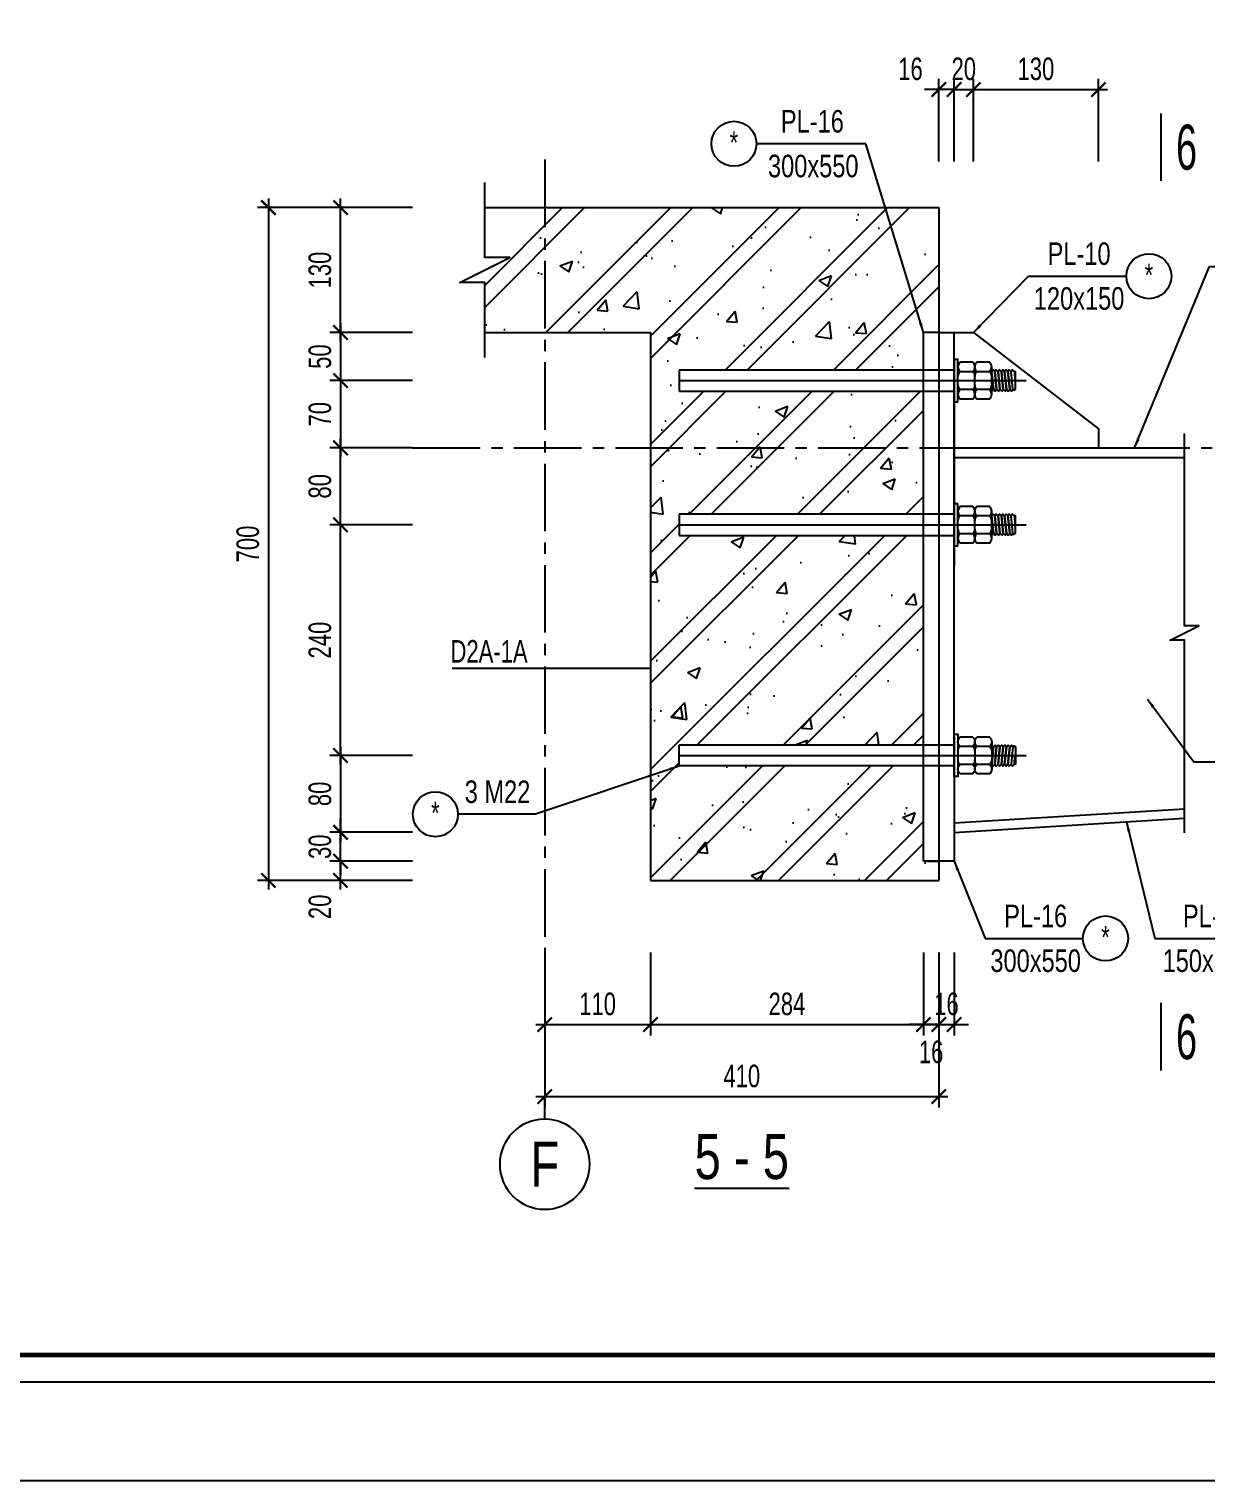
# Model space of a CAD drawing. Header units: millimetres. Extents: x 0 to 63075, y 0 to 44550.
# Drawn here: x 25702 to 35499, y 0 to 12085 of the extents above; entities that cross this region are included whole.
import ezdxf
from ezdxf.enums import TextEntityAlignment as Align

# ---------------------------------------------------------------- set-up
doc = ezdxf.new("R2010")
doc.units = ezdxf.units.MM
doc.header["$LTSCALE"] = 250
doc.header["$MEASUREMENT"] = 0
doc.header["$PDMODE"] = 3
doc.linetypes.add('CENTER2', pattern=[1.125, 0.75, -0.125, 0.125, -0.125])
doc.linetypes.add('HIDDEN', pattern=[0.375, 0.25, -0.125])
doc.layers.get('0').update_dxf_attribs({"linetype": 'CONTINUOUS'})
doc.layers.get('Defpoints').update_dxf_attribs({"linetype": 'CONTINUOUS'})
for name, color, linetype in [('251', 251, 'CONTINUOUS'), ('8', 8, 'CONTINUOUS'), ('AXIS_SUB', 150, 'CENTER2'), ('CDC-KHUNGTEN', 9, 'CONTINUOUS'), ('CDC.01.AXIS', 160, 'CENTER2'), ('CDC.02.DIM', 1, 'CONTINUOUS'), ('CDC.03.BORDER', 3, 'CONTINUOUS'), ('CDC.04.HIDDEN', 8, 'HIDDEN'), ('CDC.06.TEXT', 2, 'CONTINUOUS'), ('CDC.08.TEXTBEAM', 2, 'CONTINUOUS'), ('CDC.10.HATCH', 251, 'CONTINUOUS'), ('CDC.11.NOTE', 8, 'CONTINUOUS'), ('CDC.14.STEELNUM', 9, 'CONTINUOUS'), ('DIM', 8, 'CONTINUOUS'), ('KCS_TEXT', 2, 'CONTINUOUS')]:
    doc.layers.add(name, color=color, linetype=linetype)
doc.styles.add('ARIA', font='arial.ttf', dxfattribs={"width": 0.75})
doc.styles.add('ARIAL', font='arial.ttf', dxfattribs={"width": 0.6})
doc.styles.add('BIGTEXT', font='arial.ttf', dxfattribs={"width": 0.8})
doc.styles.add('KCS_BIGTEXT', font='arial.ttf', dxfattribs={"width": 0.75})
doc.styles.add('KCS_SMTEXT', font='arial.ttf', dxfattribs={"width": 0.7})
doc.dimstyles.new('KCS_DIM50 SC10', dxfattribs={"dimscale": 50, "dimtxt": 2.5, "dimasz": 1.6, "dimexe": 1.2, "dimexo": 0, "dimgap": 1, "dimtad": 1, "dimdec": 0, "dimlfac": 0.1, "dimzin": 0, "dimdsep": 46, "dimtxsty": 'KCS_SMTEXT', "dimblk": 'ARCHTICK', "dimcen": 0, "dimdle": 1, "dimclrd": 1, "dimclre": 1, "dimclrt": 2, "dimadec": 0, "dimazin": 0, "dimtfac": 1, "dimtdec": 0, "dimtix": 1, "dimtmove": 2, "dimatfit": 3, "dimfxl": 1, "dimtolj": 1, "dimtzin": 0, "dimarcsym": 0})
doc.dimstyles.new('KCS_DIM75 SC8', dxfattribs={"dimscale": 75, "dimtxt": 2.5, "dimasz": 1.6, "dimexe": 1.2, "dimexo": 0, "dimgap": 1, "dimtad": 1, "dimdec": 0, "dimlfac": 0.125, "dimzin": 0, "dimdsep": 46, "dimtxsty": 'KCS_SMTEXT', "dimblk": 'ARCHTICK', "dimcen": 0, "dimdle": 1, "dimclrd": 256, "dimclre": 256, "dimclrt": 2, "dimadec": 0, "dimazin": 0, "dimtfac": 1, "dimtdec": 0, "dimtix": 1, "dimtmove": 2, "dimatfit": 3, "dimfxl": 1, "dimtolj": 1, "dimtzin": 0, "dimarcsym": 0})

# ---------------------------------------------------------------- blocks, each defined once
blk = doc.blocks.new('_ArchTick')
at = {"color": 0, "linetype": 'ByBlock', "const_width": 0.15}
blk.add_lwpolyline([(-0.5, -0.5), (0.5, 0.5)], dxfattribs=at)
blk = doc.blocks.new('*D185')
at = {"layer": 'CDC.02.DIM', "lineweight": -2, "transparency": 16777216}
for p, q in [((29995, 4399), (29995, 3709)), ((30875, 4399), (30875, 3709)), ((29920, 3799), (30950, 3799))]:
    blk.add_line(p, q, dxfattribs=at)
at = {"layer": 'Defpoints', "color": 0, "transparency": 16777216}
for p in [(29995, 4399, 0), (30875, 4399, 0), (30875, 3799)]:
    blk.add_point(p, dxfattribs=at)
at = {"layer": 'CDC.02.DIM', "lineweight": -2, "transparency": 16777216, "xscale": 120, "yscale": 120, "zscale": 120, "rotation": 180}
blk.add_blockref('_ArchTick', (29995, 3799), dxfattribs=at)
at = {"layer": 'CDC.02.DIM', "lineweight": -2, "transparency": 16777216, "xscale": 120, "yscale": 120, "zscale": 120}
blk.add_blockref('_ArchTick', (30875, 3799), dxfattribs=at)
at = {"layer": 'CDC.02.DIM', "color": 2, "transparency": 16777216, "insert": (30435, 3970), "char_height": 187.5, "attachment_point": 5, "style": 'KCS_SMTEXT'}
blk.add_mtext('\\A1;110', dxfattribs=at)
blk = doc.blocks.new('_Axis name')
at = {"layer": 'CDC.02.DIM'}
blk.add_line((0, 2.5), (0, 0), dxfattribs=at)
blk.add_circle((0, 7.5), 5, dxfattribs=at)
at = {"layer": 'CDC.02.DIM', "style": 'BIGTEXT', "width": 0.75}
blk.add_attdef('.', text='', height=5, dxfattribs=at).set_placement((0, 7.5), align=Align.MIDDLE)
blk = doc.blocks.new('ECUM20')
at = {"layer": '251'}
h = blk.add_hatch(color=256, dxfattribs=at)
h.paths.add_polyline_path([(2.58, 0.09, 0.192582), (1.69, -0.26, 0.192582), (0.8, 0.09)])
h.paths.add_polyline_path([(-1.69, -0.26, 0.192582), (-2.58, 0.09), (-0.8, 0.09, 0.192582)])
h = blk.add_hatch(color=256, dxfattribs=at)
h.paths.add_polyline_path([(2.58, -3.11, -0.192582), (1.69, -2.75, -0.192582), (0.8, -3.11)])
h.paths.add_polyline_path([(-1.69, -2.75, -0.192582), (-2.58, -3.11), (-0.8, -3.11, -0.192582)])
at = {"layer": '8'}
for p, q in [((2.4, 0.09), (-2.4, 0.09)), ((-3.47, -0.26), (-3.47, -2.75)), ((-1.69, -0.26), (-1.69, -2.75)), ((-1.69, -0.26), (-1.69, -2.75)), ((1.69, -0.26), (1.69, -2.75)), ((3.47, -0.26), (3.47, -2.75)), ((2.58, -3.11), (-2.58, -3.11))]:
    blk.add_line(p, q, dxfattribs=at)
for centre, start, end in [((-2.58, -1.2), 46.3972, 133.6028), ((-0.8, -1.2), 90, 133.6028), ((0.8, -1.2), 46.3972, 90), ((2.58, -1.2), 46.3972, 133.6028), ((-2.58, -1.82), 226.3972, 313.6028), ((-0.8, -1.82), 226.3972, 270), ((0.8, -1.82), 270, 313.6028), ((2.58, -1.82), 226.3972, 313.6028)]:
    blk.add_arc(centre, 1.29, start, end, dxfattribs=at)
blk = doc.blocks.new('24a')
at = {"layer": 'AXIS_SUB'}
blk.add_line((235079.72, 17102.07), (235079.72, 17141.43), dxfattribs=at)
at = {"layer": 'CDC.04.HIDDEN', "linetype": 'Continuous'}
blk.add_line((235079.74, 17140.23), (235079.74, 17140.17), dxfattribs=at)
for points in [[(235080.73, 17139.74), (235080.94, 17139.53), (235080.73, 17139.37), (235078.76, 17139.57), (235078.54, 17139.78), (235078.76, 17139.94)], [(235080.73, 17139.37), (235080.94, 17139.16), (235080.73, 17139), (235078.76, 17139.2), (235078.54, 17139.41), (235078.76, 17139.57)], [(235080.73, 17139), (235080.94, 17138.79), (235080.73, 17138.63), (235078.76, 17138.83), (235078.54, 17139.04), (235078.76, 17139.2)], [(235080.73, 17138.63), (235080.94, 17138.42), (235080.73, 17138.26), (235078.76, 17138.46), (235078.54, 17138.67), (235078.76, 17138.83)], [(235080.73, 17138.26), (235080.94, 17138.05), (235080.73, 17137.89), (235078.76, 17138.09), (235078.54, 17138.3), (235078.76, 17138.46)], [(235080.73, 17137.89), (235080.94, 17137.68), (235080.73, 17137.52), (235078.76, 17137.72), (235078.54, 17137.93), (235078.76, 17138.09)], [(235082.12, 17133.27), (235077.32, 17133.27), (235077.32, 17133.7), (235082.12, 17133.7)]]:
    blk.add_lwpolyline(points, close=True, dxfattribs=at)
for points in [[(235078.76, 17139.94), (235078.64, 17140.04), (235078.76, 17140.23), (235080.73, 17140.23), (235080.73, 17140.11), (235080.94, 17139.9), (235080.73, 17139.74)], [(235080.73, 17140.11), (235079.74, 17140.17), (235079.74, 17140.23)], [(235078.57, 17137.54), (235078.54, 17137.56), (235078.76, 17137.72), (235080.59, 17137.54)], [(235078.7, 17135.62), (235078.76, 17135.66), (235079.23, 17135.62)], [(235078.7, 17133.7), (235078.76, 17133.74), (235079.23, 17133.7)]]:
    blk.add_lwpolyline(points, dxfattribs=at)
at = {"layer": 'CDC.04.HIDDEN', "ltscale": 2}
blk.add_lwpolyline([(235078.52, 17102.07), (235078.52, 17133.27), (235080.92, 17133.27), (235080.92, 17102.07), (235078.52, 17102.07)], dxfattribs=at)
at = {"layer": 'CDC.04.HIDDEN', "linetype": 'Continuous', "extrusion": (0, 0, -1), "xscale": 0.5999999999985448, "yscale": 0.5999999999985448, "zscale": -0.6}
for p in [(-235079.72, 17137.48), (-235079.72, 17135.56)]:
    blk.add_blockref('ECUM20', p, dxfattribs=at)
blk = doc.blocks.new('*D186')
at = {"layer": 'CDC.02.DIM', "lineweight": -2, "transparency": 16777216}
for p, q in [((28295, 9484), (28295, 10674)), ((28895, 10599), (28205, 10599)), ((28895, 9559), (28205, 9559))]:
    blk.add_line(p, q, dxfattribs=at)
at = {"layer": 'Defpoints', "color": 0, "transparency": 16777216}
for p in [(28295, 10599), (28895, 10599, 0), (28895, 9559, 0)]:
    blk.add_point(p, dxfattribs=at)
at = {"layer": 'CDC.02.DIM', "lineweight": -2, "transparency": 16777216, "xscale": 120, "yscale": 120, "zscale": 120}
for p, rotation in [((28295, 10599), 90), ((28295, 9559), 270)]:
    blk.add_blockref('_ArchTick', p, dxfattribs=dict(at, rotation=rotation))
at = {"layer": 'CDC.02.DIM', "color": 2, "transparency": 16777216, "insert": (28124, 10079), "char_height": 187.5, "attachment_point": 5, "rotation": 90, "style": 'KCS_SMTEXT'}
blk.add_mtext('\\A1;130', dxfattribs=at)
blk = doc.blocks.new('*D187')
at = {"layer": 'CDC.02.DIM', "lineweight": -2, "transparency": 16777216}
for p, q in [((28295, 6114), (28295, 5324)), ((28895, 6039), (28205, 6039)), ((28895, 5399), (28205, 5399))]:
    blk.add_line(p, q, dxfattribs=at)
at = {"layer": 'Defpoints', "color": 0, "transparency": 16777216}
for p in [(28895, 6039, 0), (28295, 5399), (28895, 5399, 0)]:
    blk.add_point(p, dxfattribs=at)
at = {"layer": 'CDC.02.DIM', "lineweight": -2, "transparency": 16777216, "xscale": 120, "yscale": 120, "zscale": 120}
for p, rotation in [((28295, 6039), 90), ((28295, 5399), 270)]:
    blk.add_blockref('_ArchTick', p, dxfattribs=dict(at, rotation=rotation))
at = {"layer": 'CDC.02.DIM', "color": 2, "transparency": 16777216, "insert": (28124, 5719), "char_height": 187.5, "attachment_point": 5, "rotation": 90, "style": 'KCS_SMTEXT'}
blk.add_mtext('\\A1;80', dxfattribs=at)
blk = doc.blocks.new('*D188')
at = {"layer": 'CDC.02.DIM', "lineweight": -2, "transparency": 16777216}
for p, q in [((28295, 4924), (28295, 5234)), ((28895, 5159), (28205, 5159)), ((28895, 4999), (28205, 4999))]:
    blk.add_line(p, q, dxfattribs=at)
at = {"layer": 'Defpoints', "color": 0, "transparency": 16777216}
for p in [(28295, 5159), (28895, 5159, 0), (28895, 4999, 0)]:
    blk.add_point(p, dxfattribs=at)
at = {"layer": 'CDC.02.DIM', "lineweight": -2, "transparency": 16777216, "xscale": 120, "yscale": 120, "zscale": 120}
for p, rotation in [((28295, 5159), 90), ((28295, 4999), 270)]:
    blk.add_blockref('_ArchTick', p, dxfattribs=dict(at, rotation=rotation))
at = {"layer": 'CDC.02.DIM', "color": 2, "transparency": 16777216, "insert": (28124, 4779), "char_height": 187.5, "attachment_point": 5, "rotation": 90, "style": 'KCS_SMTEXT'}
blk.add_mtext('\\A1;20', dxfattribs=at)
blk = doc.blocks.new('*D189')
at = {"layer": 'CDC.02.DIM', "lineweight": -2, "transparency": 16777216}
for p, q in [((28295, 9234), (28295, 8524)), ((28895, 9159), (28205, 9159)), ((28895, 8599), (28205, 8599))]:
    blk.add_line(p, q, dxfattribs=at)
at = {"layer": 'Defpoints', "color": 0, "transparency": 16777216}
for p in [(28895, 9159, 0), (28295, 8599), (28895, 8599, 0)]:
    blk.add_point(p, dxfattribs=at)
at = {"layer": 'CDC.02.DIM', "lineweight": -2, "transparency": 16777216, "xscale": 120, "yscale": 120, "zscale": 120}
for p, rotation in [((28295, 9159), 90), ((28295, 8599), 270)]:
    blk.add_blockref('_ArchTick', p, dxfattribs=dict(at, rotation=rotation))
at = {"layer": 'CDC.02.DIM', "color": 2, "transparency": 16777216, "insert": (28124, 8879), "char_height": 187.5, "attachment_point": 5, "rotation": 90, "style": 'KCS_SMTEXT'}
blk.add_mtext('\\A1;70', dxfattribs=at)
blk = doc.blocks.new('*D190')
at = {"layer": 'CDC.02.DIM', "lineweight": -2, "transparency": 16777216}
for p, q in [((27695, 10674), (27695, 4924)), ((28895, 10599), (27605, 10599)), ((28895, 4999), (27605, 4999))]:
    blk.add_line(p, q, dxfattribs=at)
at = {"layer": 'Defpoints', "color": 0, "transparency": 16777216}
for p in [(28895, 10599, 0), (27695, 4999), (28895, 4999, 0)]:
    blk.add_point(p, dxfattribs=at)
at = {"layer": 'CDC.02.DIM', "lineweight": -2, "transparency": 16777216, "xscale": 120, "yscale": 120, "zscale": 120}
for p, rotation in [((27695, 10599), 90), ((27695, 4999), 270)]:
    blk.add_blockref('_ArchTick', p, dxfattribs=dict(at, rotation=rotation))
at = {"layer": 'CDC.02.DIM', "color": 2, "transparency": 16777216, "insert": (27524, 7799), "char_height": 187.5, "attachment_point": 5, "rotation": 90, "style": 'KCS_SMTEXT'}
blk.add_mtext('\\A1;700', dxfattribs=at)
blk = doc.blocks.new('*D191')
at = {"layer": 'CDC.02.DIM', "lineweight": -2, "transparency": 16777216}
for p, q in [((30875, 4399), (30875, 3709)), ((33147, 4399), (33147, 3709)), ((30800, 3799), (33222, 3799))]:
    blk.add_line(p, q, dxfattribs=at)
at = {"layer": 'Defpoints', "color": 0, "transparency": 16777216}
for p in [(30875, 4399), (33147, 4399), (33147, 3799)]:
    blk.add_point(p, dxfattribs=at)
at = {"layer": 'CDC.02.DIM', "lineweight": -2, "transparency": 16777216, "xscale": 120, "yscale": 120, "zscale": 120, "rotation": 180}
blk.add_blockref('_ArchTick', (30875, 3799), dxfattribs=at)
at = {"layer": 'CDC.02.DIM', "lineweight": -2, "transparency": 16777216, "xscale": 120, "yscale": 120, "zscale": 120}
blk.add_blockref('_ArchTick', (33147, 3799), dxfattribs=at)
at = {"layer": 'CDC.02.DIM', "color": 2, "transparency": 16777216, "insert": (32011, 3970), "char_height": 187.5, "attachment_point": 5, "style": 'KCS_SMTEXT'}
blk.add_mtext('\\A1;284', dxfattribs=at)
blk = doc.blocks.new('*D192')
at = {"layer": 'CDC.02.DIM', "lineweight": -2, "transparency": 16777216}
for p, q in [((33147, 4399), (33147, 3709)), ((33275, 4399), (33275, 3709)), ((33147, 3799), (33027, 3799)), ((33147, 3799), (33275, 3799)), ((33275, 3799), (33395, 3799))]:
    blk.add_line(p, q, dxfattribs=at)
at = {"layer": 'Defpoints', "color": 0, "transparency": 16777216}
for p in [(33147, 4399), (33275, 4399), (33275, 3799)]:
    blk.add_point(p, dxfattribs=at)
at = {"layer": 'CDC.02.DIM', "lineweight": -2, "transparency": 16777216, "xscale": 120, "yscale": 120, "zscale": 120}
blk.add_blockref('_ArchTick', (33147, 3799), dxfattribs=at)
at = {"layer": 'CDC.02.DIM', "lineweight": -2, "transparency": 16777216, "xscale": 120, "yscale": 120, "zscale": 120, "rotation": 180}
blk.add_blockref('_ArchTick', (33275, 3799), dxfattribs=at)
at = {"layer": 'CDC.02.DIM', "color": 2, "transparency": 16777216, "insert": (33211, 3570), "char_height": 187.5, "attachment_point": 5, "style": 'KCS_SMTEXT'}
blk.add_mtext('\\A1;16', dxfattribs=at)
blk = doc.blocks.new('*D193')
at = {"layer": 'CDC.02.DIM', "lineweight": -2, "transparency": 16777216}
for p, q in [((33275, 4399), (33275, 3709)), ((33403, 4399), (33403, 3709)), ((33275, 3799), (33155, 3799)), ((33275, 3799), (33403, 3799)), ((33403, 3799), (33523, 3799))]:
    blk.add_line(p, q, dxfattribs=at)
at = {"layer": 'Defpoints', "color": 0, "transparency": 16777216}
for p in [(33275, 4399), (33403, 4399), (33403, 3799)]:
    blk.add_point(p, dxfattribs=at)
at = {"layer": 'CDC.02.DIM', "lineweight": -2, "transparency": 16777216, "xscale": 120, "yscale": 120, "zscale": 120}
blk.add_blockref('_ArchTick', (33275, 3799), dxfattribs=at)
at = {"layer": 'CDC.02.DIM', "lineweight": -2, "transparency": 16777216, "xscale": 120, "yscale": 120, "zscale": 120, "rotation": 180}
blk.add_blockref('_ArchTick', (33403, 3799), dxfattribs=at)
at = {"layer": 'CDC.02.DIM', "color": 2, "transparency": 16777216, "insert": (33339, 3970), "char_height": 187.5, "attachment_point": 5, "style": 'KCS_SMTEXT'}
blk.add_mtext('\\A1;16', dxfattribs=at)
blk = doc.blocks.new('*D194')
at = {"layer": 'CDC.02.DIM', "lineweight": -2, "transparency": 16777216}
for p, q in [((33275, 4399), (33275, 3109)), ((29995, 3799), (29995, 3109)), ((29920, 3199), (33350, 3199))]:
    blk.add_line(p, q, dxfattribs=at)
at = {"layer": 'Defpoints', "color": 0, "transparency": 16777216}
for p in [(33275, 4399, 0), (29995, 3799, 0), (33275, 3199)]:
    blk.add_point(p, dxfattribs=at)
at = {"layer": 'CDC.02.DIM', "lineweight": -2, "transparency": 16777216, "xscale": 120, "yscale": 120, "zscale": 120, "rotation": 180}
blk.add_blockref('_ArchTick', (29995, 3199), dxfattribs=at)
at = {"layer": 'CDC.02.DIM', "lineweight": -2, "transparency": 16777216, "xscale": 120, "yscale": 120, "zscale": 120}
blk.add_blockref('_ArchTick', (33275, 3199), dxfattribs=at)
at = {"layer": 'CDC.02.DIM', "color": 2, "transparency": 16777216, "insert": (31635, 3370), "char_height": 187.5, "attachment_point": 5, "style": 'KCS_SMTEXT'}
blk.add_mtext('\\A1;410', dxfattribs=at)
blk = doc.blocks.new('*D198')
at = {"layer": 'CDC.02.DIM', "lineweight": -2, "transparency": 16777216}
for p, q in [((28295, 5964), (28295, 8034)), ((28895, 7959), (28205, 7959)), ((28895, 6039), (28205, 6039))]:
    blk.add_line(p, q, dxfattribs=at)
at = {"layer": 'Defpoints', "color": 0, "transparency": 16777216}
for p in [(28295, 7959), (28895, 7959), (28895, 6039)]:
    blk.add_point(p, dxfattribs=at)
at = {"layer": 'CDC.02.DIM', "lineweight": -2, "transparency": 16777216, "xscale": 120, "yscale": 120, "zscale": 120}
for p, rotation in [((28295, 7959), 90), ((28295, 6039), 270)]:
    blk.add_blockref('_ArchTick', p, dxfattribs=dict(at, rotation=rotation))
at = {"layer": 'CDC.02.DIM', "color": 2, "transparency": 16777216, "insert": (28124, 6999), "char_height": 187.5, "attachment_point": 5, "rotation": 90, "style": 'KCS_SMTEXT'}
blk.add_mtext('\\A1;240', dxfattribs=at)
blk = doc.blocks.new('*D199')
at = {"layer": 'CDC.02.DIM', "lineweight": -2, "transparency": 16777216}
for p, q in [((28895, 8599), (28205, 8599)), ((28295, 7884), (28295, 8674)), ((28895, 7959), (28205, 7959))]:
    blk.add_line(p, q, dxfattribs=at)
at = {"layer": 'Defpoints', "color": 0, "transparency": 16777216}
for p in [(28295, 8599), (28895, 8599), (28895, 7959)]:
    blk.add_point(p, dxfattribs=at)
at = {"layer": 'CDC.02.DIM', "lineweight": -2, "transparency": 16777216, "xscale": 120, "yscale": 120, "zscale": 120}
for p, rotation in [((28295, 8599), 90), ((28295, 7959), 270)]:
    blk.add_blockref('_ArchTick', p, dxfattribs=dict(at, rotation=rotation))
at = {"layer": 'CDC.02.DIM', "color": 2, "transparency": 16777216, "insert": (28124, 8279), "char_height": 187.5, "attachment_point": 5, "rotation": 90, "style": 'KCS_SMTEXT'}
blk.add_mtext('\\A1;80', dxfattribs=at)
blk = doc.blocks.new('*D200')
at = {"layer": 'CDC.02.DIM', "lineweight": -2, "transparency": 16777216}
for p, q in [((28895, 9559), (28205, 9559)), ((28295, 9634), (28295, 9084)), ((28895, 9159), (28205, 9159))]:
    blk.add_line(p, q, dxfattribs=at)
at = {"layer": 'Defpoints', "color": 0, "transparency": 16777216}
for p in [(28895, 9559), (28295, 9159), (28895, 9159)]:
    blk.add_point(p, dxfattribs=at)
at = {"layer": 'CDC.02.DIM', "lineweight": -2, "transparency": 16777216, "xscale": 120, "yscale": 120, "zscale": 120}
for p, rotation in [((28295, 9559), 90), ((28295, 9159), 270)]:
    blk.add_blockref('_ArchTick', p, dxfattribs=dict(at, rotation=rotation))
at = {"layer": 'CDC.02.DIM', "color": 2, "transparency": 16777216, "insert": (28124, 9359), "char_height": 187.5, "attachment_point": 5, "rotation": 90, "style": 'KCS_SMTEXT'}
blk.add_mtext('\\A1;50', dxfattribs=at)
blk = doc.blocks.new('*D201')
at = {"layer": 'CDC.02.DIM', "lineweight": -2, "transparency": 16777216}
for p, q in [((28295, 5399), (28295, 5519)), ((28895, 5399), (28205, 5399)), ((28295, 5159), (28295, 5399)), ((28895, 5159), (28205, 5159)), ((28295, 5159), (28295, 5039))]:
    blk.add_line(p, q, dxfattribs=at)
at = {"layer": 'Defpoints', "color": 0, "transparency": 16777216}
for p in [(28295, 5399), (28895, 5399), (28895, 5159)]:
    blk.add_point(p, dxfattribs=at)
at = {"layer": 'CDC.02.DIM', "lineweight": -2, "transparency": 16777216, "xscale": 120, "yscale": 120, "zscale": 120}
for p, rotation in [((28295, 5399), 270), ((28295, 5159), 90)]:
    blk.add_blockref('_ArchTick', p, dxfattribs=dict(at, rotation=rotation))
at = {"layer": 'CDC.02.DIM', "color": 2, "transparency": 16777216, "insert": (28124, 5279), "char_height": 187.5, "attachment_point": 5, "rotation": 90, "style": 'KCS_SMTEXT'}
blk.add_mtext('\\A1;30', dxfattribs=at)
blk = doc.blocks.new('*D207')
at = {"layer": 'CDC.02.DIM', "lineweight": -2, "transparency": 16777216}
for p, q in [((33403, 10982), (33403, 11672)), ((33563, 10982), (33563, 11672)), ((33403, 11582), (33283, 11582)), ((33403, 11582), (33563, 11582)), ((33563, 11582), (33683, 11582))]:
    blk.add_line(p, q, dxfattribs=at)
at = {"layer": 'Defpoints', "color": 0, "transparency": 16777216}
for p in [(33563, 11582), (33403, 10982), (33563, 10982)]:
    blk.add_point(p, dxfattribs=at)
at = {"layer": 'CDC.02.DIM', "lineweight": -2, "transparency": 16777216, "xscale": 120, "yscale": 120, "zscale": 120}
blk.add_blockref('_ArchTick', (33403, 11582), dxfattribs=at)
at = {"layer": 'CDC.02.DIM', "lineweight": -2, "transparency": 16777216, "xscale": 120, "yscale": 120, "zscale": 120, "rotation": 180}
blk.add_blockref('_ArchTick', (33563, 11582), dxfattribs=at)
at = {"layer": 'CDC.02.DIM', "color": 2, "transparency": 16777216, "insert": (33483, 11753), "char_height": 187.5, "attachment_point": 5, "style": 'KCS_SMTEXT'}
blk.add_mtext('\\A1;20', dxfattribs=at)
blk = doc.blocks.new('*D208')
at = {"layer": 'CDC.02.DIM', "lineweight": -2, "transparency": 16777216}
for p, q in [((33563, 10982), (33563, 11672)), ((34603, 10982), (34603, 11672)), ((33488, 11582), (34678, 11582))]:
    blk.add_line(p, q, dxfattribs=at)
at = {"layer": 'Defpoints', "color": 0, "transparency": 16777216}
for p in [(34603, 11582), (33563, 10982), (34603, 10982)]:
    blk.add_point(p, dxfattribs=at)
at = {"layer": 'CDC.02.DIM', "lineweight": -2, "transparency": 16777216, "xscale": 120, "yscale": 120, "zscale": 120, "rotation": 180}
blk.add_blockref('_ArchTick', (33563, 11582), dxfattribs=at)
at = {"layer": 'CDC.02.DIM', "lineweight": -2, "transparency": 16777216, "xscale": 120, "yscale": 120, "zscale": 120}
blk.add_blockref('_ArchTick', (34603, 11582), dxfattribs=at)
at = {"layer": 'CDC.02.DIM', "color": 2, "transparency": 16777216, "insert": (34083, 11753), "char_height": 187.5, "attachment_point": 5, "style": 'KCS_SMTEXT'}
blk.add_mtext('\\A1;130', dxfattribs=at)
blk = doc.blocks.new('*D209')
at = {"layer": 'CDC.02.DIM', "lineweight": -2, "transparency": 16777216}
for p, q in [((33275, 10982), (33275, 11672)), ((33403, 10982), (33403, 11672)), ((33275, 11582), (33155, 11582)), ((33403, 11582), (33275, 11582)), ((33403, 11582), (33523, 11582))]:
    blk.add_line(p, q, dxfattribs=at)
at = {"layer": 'Defpoints', "color": 0, "transparency": 16777216}
for p in [(33275, 11582), (33275, 10982), (33403, 10982)]:
    blk.add_point(p, dxfattribs=at)
at = {"layer": 'CDC.02.DIM', "lineweight": -2, "transparency": 16777216, "xscale": 120, "yscale": 120, "zscale": 120}
blk.add_blockref('_ArchTick', (33275, 11582), dxfattribs=at)
at = {"layer": 'CDC.02.DIM', "lineweight": -2, "transparency": 16777216, "xscale": 120, "yscale": 120, "zscale": 120, "rotation": 180}
blk.add_blockref('_ArchTick', (33403, 11582), dxfattribs=at)
at = {"layer": 'CDC.02.DIM', "color": 2, "transparency": 16777216, "insert": (33039, 11753), "char_height": 187.5, "attachment_point": 5, "style": 'KCS_SMTEXT'}
blk.add_mtext('\\A1;16', dxfattribs=at)
blk = doc.blocks.new('GCC_01')
at = {"layer": 'CDC.06.TEXT'}
blk.add_line((0, 0), (0, 375), dxfattribs=at)
at = {"layer": 'CDC.06.TEXT', "style": 'KCS_BIGTEXT', "width": 0.6}
blk.add_attdef('1', text='', height=250, dxfattribs=at).set_placement((-83.3, 62.5), align=Align.RIGHT)
blk = doc.blocks.new('Khung tên chuẩn')
at = {"layer": 'CDC-KHUNGTEN', "color": 8}
blk.add_lwpolyline([(75096, 1100), (83000, 1100), (83000, 58300), (3000, 58300), (3000, 1100), (75096, 1100)], dxfattribs=at)
at = {"layer": 'CDC-KHUNGTEN', "color": 255, "lineweight": 60}
blk.add_lwpolyline([(74900, 1400), (74900, 58000), (3300, 58000), (3300, 1400), (74900, 1400)], close=True, dxfattribs=at)
at = {"layer": 'Defpoints', "color": 1, "ltscale": 0.2}
blk.add_lwpolyline([(0, 0), (0, 59400), (84100, 59400), (84100, 0), (0, 0)], close=True, dxfattribs=at)

msp = doc.modelspace()

# ---------------------------------------------------------------- hatches: boundary and pattern name
at = {"layer": 'CDC.10.HATCH'}
h = msp.add_hatch(dxfattribs=at)
h.set_pattern_fill('BETONG', color=256, scale=150, style=0, pattern_type=2)
h.set_pattern_definition([(50, (-1902855.05, -315099.5), (1075.89027, -94.1282), [112.5, -1237.5]), (355, (-1902855, -315099.5), (-208.127, 1128.2882), [90, -990]), (100.4514, (-1902765.4, -315107.3), (867.7641, 1034.1593), [95.6103, -1051.71317]), (46.1842, (-1902855, -314799.5), (1600.8616, -248.2785), [168.75, -1856.25]), (96.6356, (-1902721.6, -314820.2), (1401.994, 1461.1768), [143.4154, -1577.5695]), (351.1842, (-1902855, -314799.5), (1401.9929, 1461.1779), [135, -1485]), (21, (-1902705.05, -314874.5), (895.36058, -603.92834), [112.5, -1237.5]), (326, (-1902705, -314874.5), (364.973, 1087.72507), [90, -990]), (71.4514, (-1902630.4, -314924.8), (1260.33394, 483.79575), [95.6103, -1051.71317]), (37.5, (-1902855.05, -315099.5), (18.23978, 499.34078), [0, -978, 0, -1005, 0, -993.75]), (7.5, (-1902855.05, -315099.5), (394.6043, 591.61757), [0, -573, 0, -955.5, 0, -378.75]), (327.5, (-1903189.55, -315099.5), (800.733654, -33.83231), [0, -375, 0, -1170, 0, -1552.5]), (317.5, (-1903339.55, -315099.5), (874.77925, 150.15747), [0, -487.5, 0, -777, 0, -1102.5]), (45, (-1902855.05, -315099.5), (-450.78057, 450.78057), []), (45, (-1902855.05, -314915.75), (-450.78057, 450.78057), [])])
h.paths.add_polyline_path([(33275, 10598.8), (29495, 10598.8), (29495, 10182.8), (29703, 10182.8), (29287, 9974.8), (29495, 9974.8), (29495, 9558.8), (30875, 9558.8), (30875, 4998.8), (33275, 4998.8), (33275, 5158.8), (33179, 5158.8), (33147, 5158.8), (33147, 5950.8), (31115, 5950.8), (31115, 6126.8), (33147, 6126.8), (33147, 7870.8), (31115, 7870.8), (31115, 8046.8), (33147, 8046.8), (33147, 9070.8), (31115, 9070.8), (31115, 9246.8), (33147, 9246.8), (33147, 9558.8), (33275, 9558.8)])

# ---------------------------------------------------------------- linework, layer by layer
at = {"layer": 'CDC.01.AXIS', "ltscale": 3}
for p, q in [((29995, 10998.8), (29995, 4398.8)), ((28895, 8598.8, 0), (36320.1, 8598.8))]:
    msp.add_line(p, q, dxfattribs=at)
at = {"layer": 'CDC.03.BORDER'}
for p, q in [((29495, 10598.8), (33275, 10598.8)), ((33275, 10598.8), (33275, 4998.8)), ((29495, 9558.8), (30875, 9558.8)), ((30875, 9558.8), (30875, 4998.8)), ((33403, 6198.8), (33403, 5158.8)), ((30875, 4998.8), (33275, 4998.8))]:
    msp.add_line(p, q, dxfattribs=at)
at = {"layer": 'CDC.03.BORDER', "ltscale": 800}
for p, q in [((33147, 5158.8), (33147, 9558.8)), ((33275, 9558.8), (33147, 9558.8)), ((33275, 9558.8), (33403, 9558.8)), ((33403, 6198.8), (33403, 9558.8)), ((33403, 9263.2), (33403, 7613.2)), ((33403, 8598.8), (35320.1, 8598.8)), ((33403, 8518.8), (35320.1, 8518.8)), ((33403, 5479), (35320.1, 5595.7)), ((33403, 5398.8), (35320.1, 5515.6)), ((33403, 5158.8), (33147, 5158.8)), ((33179, 5158.8), (33275, 5158.8))]:
    msp.add_line(p, q, dxfattribs=at)
at = {"layer": 'CDC.03.BORDER'}
msp.add_lwpolyline([(33403, 9558.8), (33563, 9558.8), (34603, 8758.8), (34603, 8598.8)], dxfattribs=at)
at = {"layer": 'CDC.11.NOTE'}
for points in [[(29495, 9350.8), (29495, 9974.8), (29287, 9974.8), (29703, 10182.8), (29495, 10182.8), (29495, 10806.8)], [(35320.1, 5395.6), (35320.1, 6997.2), (35200.1, 6997.2), (35440.1, 7117.2), (35320.1, 7117.2), (35320.1, 8718.8)]]:
    msp.add_lwpolyline(points, dxfattribs=at)
at = {"layer": 'CDC.11.NOTE', "elevation": 0}
msp.add_lwpolyline([(30875, 6763.6), (29225, 6763.6)], dxfattribs=at)
at = {"layer": 'CDC.14.STEELNUM'}
for centre in [(31569.6, 11130.2), (35023.7, 10028.1), (29084.8, 5549.4, 0), (34662.4, 4515.6)]:
    msp.add_circle(centre, 187.5, dxfattribs=at)

# ---------------------------------------------------------------- block references
at = {"xscale": 0.7500000055733835, "yscale": 0.7500000055733835, "zscale": 0.7500000055733835}
msp.add_blockref('Khung tên chuẩn', (0, 0), dxfattribs=at)
ref = msp.add_blockref('GCC_01', (35124.6, 10821), dxfattribs=dict(xscale=-1.5, yscale=1.5, zscale=1.5))
ref.add_attrib('1', '6', dxfattribs={"layer": 'CDC.06.TEXT', "height": 375, "style": 'KCS_BIGTEXT', "width": 0.6}).set_placement((35424.4, 10914.7), align=Align.RIGHT)
ref = msp.add_blockref('GCC_01', (35124.6, 3416.4), dxfattribs=dict(xscale=-1.5, yscale=1.5, zscale=1.5))
ref.add_attrib('1', '6', dxfattribs={"layer": 'CDC.06.TEXT', "height": 375, "style": 'KCS_BIGTEXT', "width": 0.6}).set_placement((35424.4, 3510.2), align=Align.RIGHT)
ref = msp.add_blockref('_Axis name', (29995, 3198.8, 0), dxfattribs=dict(xscale=-75, yscale=75, zscale=75, rotation=180))
ref.add_attrib('.', 'F', dxfattribs={"layer": 'CDC.02.DIM', "height": 375, "style": 'BIGTEXT', "width": 0.75}).set_placement((29995, 2636.3, 0), align=Align.MIDDLE)
at = {"layer": 'DIM', "yscale": 73.33333333209157, "rotation": 270}
for p, xscale, zscale in [((-1223037, -17230020.9), -73.33333333209157, 73.33333333333333), ((-1223037, -17231220.9), -73.33333333209157, 73.33333333333333), ((-1223037, 17245218.6), 73.33333333209157, 73.33333333209157)]:
    msp.add_blockref('24a', p, dxfattribs=dict(at, xscale=xscale, zscale=zscale))

# ---------------------------------------------------------------- texts
at = {"layer": 'CDC.06.TEXT', "style": 'ARIAL', "width": 0.75}
msp.add_text('%%U5 - 5', height=375, dxfattribs=at).set_placement((31635, 2699.7, 0), align=Align.MIDDLE_CENTER)
at = {"layer": 'CDC.08.TEXTBEAM', "style": 'ARIAL', "width": 0.7}
msp.add_text('D2A-1A', height=187.5, dxfattribs=at).set_placement((29531.3, 6905.5, 0), align=Align.MIDDLE_CENTER)
at = {"layer": 'CDC.14.STEELNUM', "style": 'KCS_SMTEXT', "width": 0.7}
for p in [(31569.3, 11046.5), (35023.7, 9944.4), (29084.6, 5465.8, 0), (34662.4, 4432)]:
    msp.add_text('*', height=187.5, dxfattribs=at).set_placement(p, align=Align.CENTER)
at = {"layer": 'KCS_TEXT', "style": 'ARIA', "width": 0.75}
for s, rotation, p in [('PL-16', 0, (32222.6, 11223.9)), ('300x550', 360, (32229.9, 10851.4)), ('PL-10', 360, (34442.5, 10121.8)), ('120x150', 0, (34442.5, 9749.3)), ('3 M22', 0, (29602, 5643.1, 0)), ('PL-16', 360, (34081.2, 4609.4)), ('PL-10', 360, (35569.2, 4609.4)), ('300x550', 0, (34081.2, 4236.8)), ('150x3290', 0, (35569.2, 4236.8))]:
    msp.add_text(s, height=187.5, rotation=rotation, dxfattribs=at).set_placement(p, align=Align.CENTER)

# ---------------------------------------------------------------- dimensions: what is measured, and where the dimension line sits
at = {"layer": 'CDC.02.DIM'}
for base, p1, p2, picture, middle in [((33275, 11582.5), (33403, 10982.5), (33275, 10982.5), '*D209', (33039, 11753.2)), ((33275, 3798.8), (33147, 4398.8), (33275, 4398.8), '*D192', (33211, 3569.6))]:
    dim = msp.add_linear_dim(base=base, p1=p1, p2=p2, dimstyle='KCS_DIM75 SC8', dxfattribs=at)
    dim.commit()
    dim.dimension.update_dxf_attribs({"geometry": picture, "text_midpoint": middle, "dimtype": 160})
for base, p1, p2, picture, middle in [((33563, 11582.5), (33403, 10982.5), (33563, 10982.5), '*D207', (33483, 11753.2)), ((34603, 11582.5), (33563, 10982.5), (34603, 10982.5), '*D208', (34083, 11753.3)), ((30875, 3798.8, 0), (29995, 4398.8), (30875, 4398.8), '*D185', (30435, 3969.6, 0)), ((33275, 3198.8, 0), (29995, 3798.8), (33275, 4398.8), '*D194', (31635, 3369.6, 0)), ((33147, 3798.8), (30875, 4398.8), (33147, 4398.8), '*D191', (32011, 3969.6)), ((33403, 3798.8), (33275, 4398.8), (33403, 4398.8), '*D193', (33339, 3969.6))]:
    dim = msp.add_linear_dim(base=base, p1=p1, p2=p2, dimstyle='KCS_DIM75 SC8', dxfattribs=at)
    dim.commit()
    dim.dimension.update_dxf_attribs({"geometry": picture, "text_midpoint": middle})
for base, p1, p2, angle, picture, middle in [((27695, 4998.8), (28895, 10598.8, 0), (28895, 4998.8, 0), 90, '*D190', (27524.3, 7798.8)), ((28295, 10598.8, 0), (28895, 9558.8, 0), (28895, 10598.8, 0), 90, '*D186', (28124.3, 10078.8, 0)), ((28295, 9158.9, 0), (28895, 9558.8, 0), (28895, 9158.9, 0), 90, '*D200', (28124.3, 9358.9, 0)), ((28295, 8598.8, 0), (28895, 9158.9, 0), (28895, 8598.8, 0), 90, '*D189', (28124.3, 8878.9, 0)), ((28295, 8598.8, 0), (28895, 7958.8, 0), (28895, 8598.8, 0), 270, '*D199', (28124.3, 8278.8, 0)), ((28295, 7958.8, 0), (28895, 6038.8, 0), (28895, 7958.8, 0), 270, '*D198', (28124.3, 6998.8, 0)), ((28295, 5398.8, 0), (28895, 6038.8, 0), (28895, 5398.8, 0), 270, '*D187', (28124.3, 5718.8, 0)), ((28295, 5398.8, 0), (28895, 5158.8, 0), (28895, 5398.8, 0), 90, '*D201', (28124.3, 5278.8, 0))]:
    dim = msp.add_linear_dim(base=base, p1=p1, p2=p2, angle=angle, dimstyle='KCS_DIM75 SC8', dxfattribs=at)
    dim.commit()
    dim.dimension.update_dxf_attribs({"geometry": picture, "text_midpoint": middle})
dim = msp.add_linear_dim(base=(28295, 5158.8, 0), p1=(28895, 4998.8, 0), p2=(28895, 5158.8, 0), angle=90, dimstyle='KCS_DIM75 SC8', dxfattribs=at)
dim.commit()
dim.dimension.update_dxf_attribs({"geometry": '*D188', "text_midpoint": (28124.3, 4778.8, 0), "dimtype": 160})

# ---------------------------------------------------------------- leaders
at = {"layer": 'CDC.11.NOTE'}
for points in [[(33147, 9558.8), (32667.1, 11130.2), (31757.1, 11130.2)], [(34904.8, 8598.8), (35528.3, 10107.7), (36607.4, 10107.7)], [(33563, 9558.8), (34021.2, 10028.1), (34836.2, 10028.1)], [(35011.3, 6508.3), (35399, 5985.4), (36427.1, 5985.4)], [(31115, 5950.8, 0), (29917.1, 5549.4, 0), (29272.3, 5549.4, 0)], [(34837.8, 5486.2), (35074.3, 4515.6), (36082.5, 4515.6)], [(33403, 5158.8), (33659.9, 4515.6), (34474.9, 4515.6)]]:
    msp.add_leader(points, dimstyle='KCS_DIM50 SC10', dxfattribs=at)

doc.saveas('drawing.dxf')
